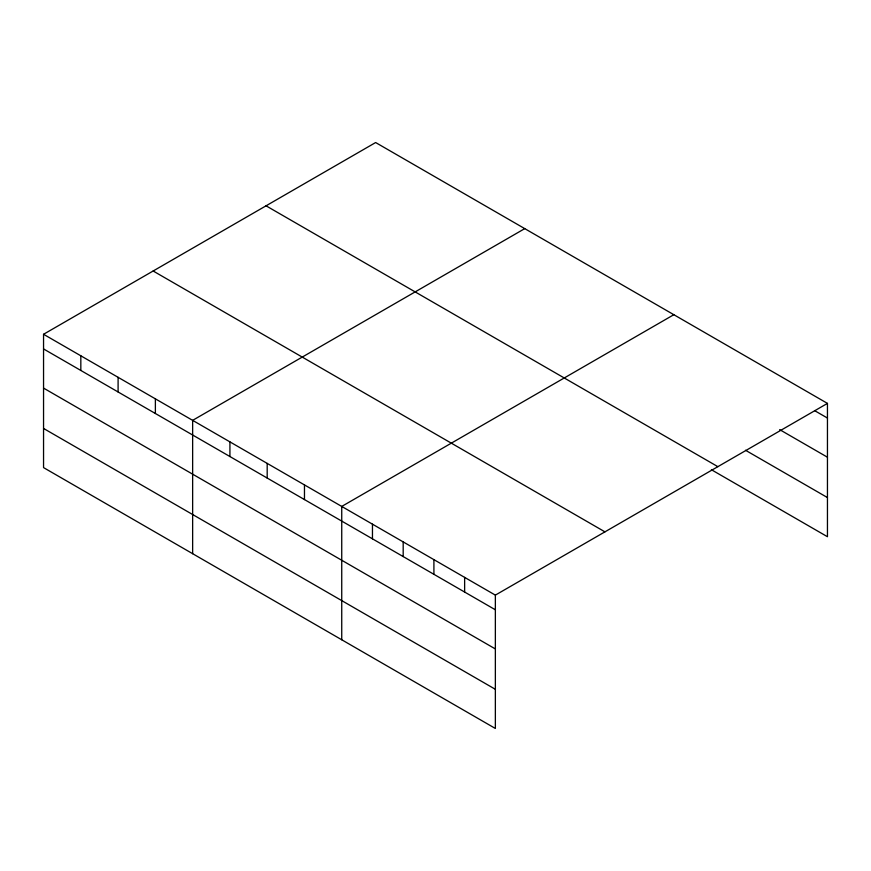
<?xml version="1.0" encoding="UTF-8"?>
<svg xmlns="http://www.w3.org/2000/svg" width="871" height="871" viewBox="0 0 871 871"><rect width="100%" height="100%" fill="white"/><g stroke="black" fill="none" stroke-linecap="round" stroke-linejoin="round"><path stroke-width="1.31" d="M495.359 648.949L495.359 595.122L43.55 334.279L43.55 467.607L495.359 728.461L495.359 648.949L43.55 388.096M711.389 469.719L827.45 536.721L827.45 403.393L375.641 142.539L43.55 334.279M524.745 228.627L192.643 420.355L192.643 553.695M673.838 314.703L341.737 506.432L341.737 639.771M495.359 595.122L827.45 403.393M814.929 410.818L827.45 418.047M779.654 429.621L827.45 457.21M745.522 450.263L827.45 497.559M266.058 205.817L717.856 466.66M153.144 271.001L604.942 531.854M43.55 348.933L495.359 609.787M43.55 428.445L495.359 689.299M464.635 577.386L464.635 592.04M433.91 559.65L433.91 574.305M403.186 541.914L403.186 556.569M372.461 524.168L372.461 538.833M304.469 484.918L304.469 499.573M267.19 463.394L267.19 478.059M229.922 441.88L229.922 456.535M155.376 398.831L155.376 413.496M118.097 377.317L118.097 391.972M80.829 355.793L80.829 370.458"/></g></svg>
